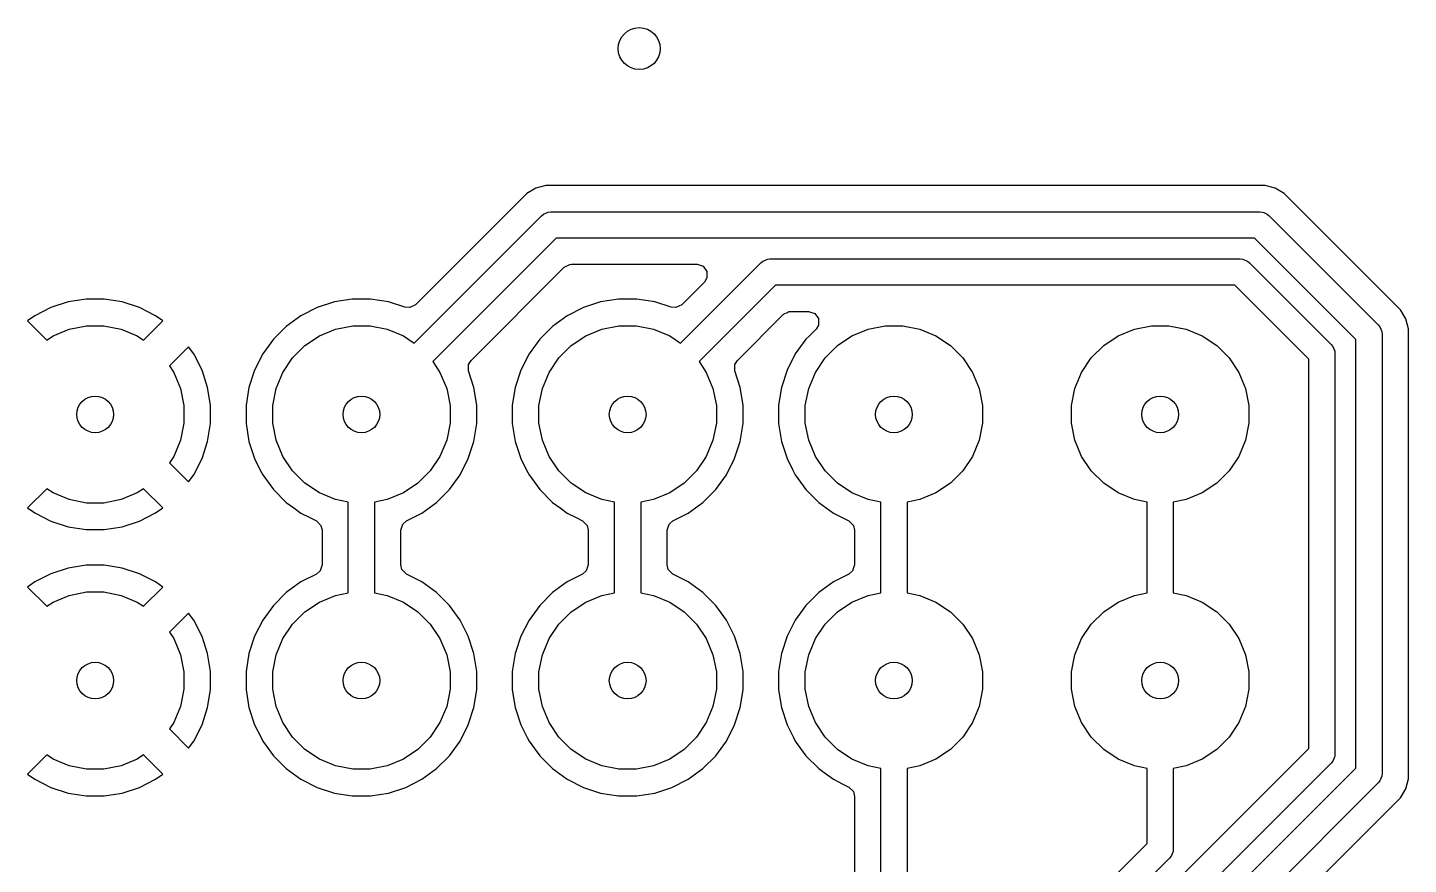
# Model space of a CAD drawing. Extents: x 0 to 130, y -140 to 0.
# Drawn here: x 31.67 to 44.84, y -47.78 to -39.8 of the extents above; entities that cross this region are included whole.
import ezdxf

# ---------------------------------------------------------------- set-up
doc = ezdxf.new("R2010")
doc.units = 0
doc.layers.add('BLACK', color=7, linetype='CONTINUOUS')

msp = doc.modelspace()

# ---------------------------------------------------------------- linework, layer by layer
at = {"layer": 'BLACK', "linetype": 'CONTINUOUS'}
for p, q in [((36.512458, -41.33269), (36.426842, -41.382121)), ((36.560212, -41.319895), (36.512458, -41.33269)), ((36.607964, -41.3071), (36.560212, -41.319895)), ((36.706836, -41.3071), (36.607964, -41.3071)), ((43.470035, -41.3071), (36.706836, -41.3071)), ((43.470036, -41.3071), (43.470035, -41.3071)), ((43.470038, -41.3071), (43.470036, -41.3071)), ((43.517784, -41.319894), (43.470038, -41.3071)), ((43.517785, -41.319894), (43.517784, -41.319894)), ((43.565534, -41.332688), (43.517785, -41.319894)), ((43.565541, -41.332691), (43.565534, -41.332688)), ((43.651163, -41.382125), (43.565541, -41.332691)), ((36.426837, -41.382125), (35.365451, -42.443509)), ((36.426842, -41.382121), (36.426837, -41.382125)), ((43.651163, -41.382126), (43.651163, -41.382125)), ((44.692562, -42.423525), (43.651163, -41.382126)), ((35.353895, -42.809328), (36.569012, -41.594211)), ((36.569012, -41.594211), (36.587954, -41.578666)), ((36.587954, -41.578666), (36.633014, -41.560002)), ((36.633014, -41.560002), (36.6574, -41.5576)), ((36.6574, -41.5576), (43.4206, -41.5576)), ((43.4206, -41.5576), (43.444986, -41.560002)), ((43.444986, -41.560002), (43.444987, -41.560002)), ((43.444987, -41.560002), (43.458184, -41.565468)), ((43.458184, -41.565468), (43.490046, -41.578666)), ((43.490046, -41.578666), (43.490051, -41.578671)), ((43.490051, -41.578671), (43.508988, -41.594212)), ((43.508988, -41.594212), (44.550388, -42.635612)), ((36.709177, -41.8076), (35.530671, -42.986104)), ((43.368824, -41.8076), (36.709177, -41.8076)), ((44.337, -42.775776), (43.368824, -41.8076)), ((38.704349, -42.017733), (38.723013, -42.010002)), ((38.723013, -42.010002), (38.723014, -42.010002)), ((38.723014, -42.010002), (38.7474, -42.0076)), ((38.7474, -42.0076), (43.234204, -42.0076)), ((43.234204, -42.0076), (43.25859, -42.010002)), ((43.25859, -42.010002), (43.258591, -42.010002)), ((43.258591, -42.010002), (43.271788, -42.015468)), ((43.271788, -42.015468), (43.30365, -42.028666)), ((35.89649, -42.974546), (36.783942, -42.087096)), ((36.783942, -42.087096), (36.838458, -42.059319)), ((36.838458, -42.059319), (36.853945, -42.0581)), ((36.853945, -42.0581), (38.051856, -42.0581)), ((37.893895, -42.809328), (38.659011, -42.044212)), ((38.051856, -42.0581), (38.110047, -42.077007)), ((38.110047, -42.077007), (38.146011, -42.126507)), ((38.146011, -42.126507), (38.146011, -42.187693)), ((38.659011, -42.044212), (38.677953, -42.028667)), ((38.677953, -42.028667), (38.677954, -42.028666)), ((38.677954, -42.028666), (38.704349, -42.017733)), ((43.30365, -42.028666), (43.303655, -42.028671)), ((43.303655, -42.028671), (43.322592, -42.044212)), ((43.322592, -42.044212), (44.100389, -42.822008)), ((38.121859, -42.227104), (37.905451, -42.44351)), ((38.799177, -42.2576), (38.070671, -42.986104)), ((38.146011, -42.187693), (38.121859, -42.227104)), ((43.182428, -42.2576), (38.799177, -42.2576)), ((43.887, -42.962172), (43.182428, -42.2576)), ((32.223425, -42.39), (32.05242, -42.417084)), ((32.396575, -42.39), (32.223425, -42.39)), ((32.567579, -42.417084), (32.396575, -42.39)), ((34.763386, -42.3895), (34.592297, -42.416597)), ((34.763389, -42.3895), (34.763386, -42.3895)), ((34.936611, -42.3895), (34.763389, -42.3895)), ((34.936614, -42.3895), (34.936611, -42.3895)), ((35.107698, -42.416597), (34.936614, -42.3895)), ((37.303386, -42.3895), (37.132297, -42.416597)), ((37.303389, -42.3895), (37.303386, -42.3895)), ((37.476611, -42.3895), (37.303389, -42.3895)), ((37.476614, -42.3895), (37.476611, -42.3895)), ((37.647702, -42.416597), (37.476614, -42.3895)), ((31.887751, -42.470588), (31.733473, -42.549196)), ((32.05242, -42.417084), (31.887751, -42.470588)), ((32.732248, -42.470588), (32.567579, -42.417084)), ((32.886523, -42.549195), (32.732248, -42.470588)), ((34.427558, -42.470125), (34.273214, -42.548766)), ((34.427561, -42.470123), (34.427558, -42.470125)), ((34.592293, -42.416598), (34.427561, -42.470123)), ((34.592297, -42.416597), (34.592293, -42.416598)), ((35.264855, -42.46766), (35.107698, -42.416597)), ((35.310935, -42.471286), (35.264855, -42.46766)), ((35.365451, -42.443509), (35.310935, -42.471286)), ((36.967558, -42.470125), (36.813214, -42.548766)), ((36.967561, -42.470123), (36.967558, -42.470125)), ((37.132293, -42.416598), (36.967561, -42.470123)), ((37.132297, -42.416597), (37.132293, -42.416598)), ((37.647706, -42.416598), (37.647702, -42.416597)), ((37.804855, -42.46766), (37.647706, -42.416598)), ((37.850935, -42.471287), (37.804855, -42.46766)), ((37.905451, -42.44351), (37.850935, -42.471287)), ((38.43649, -42.974546), (38.873942, -42.537096)), ((38.873942, -42.537096), (38.881058, -42.53347)), ((38.881058, -42.53347), (38.885754, -42.527007)), ((38.885754, -42.527007), (38.907803, -42.519842)), ((38.907803, -42.519842), (38.928458, -42.509319)), ((38.928458, -42.509319), (38.943945, -42.5081)), ((38.943945, -42.5081), (39.116551, -42.5081)), ((39.116551, -42.5081), (39.174742, -42.527007)), ((39.174742, -42.527007), (39.210706, -42.576507)), ((44.762475, -42.493438), (44.692562, -42.423524)), ((44.692562, -42.423524), (44.692562, -42.423525)), ((44.811908, -42.579057), (44.762475, -42.493438)), ((31.733473, -42.549196), (31.665829, -42.598341)), ((31.665829, -42.598341), (31.848493, -42.781005)), ((32.063258, -42.676601), (32.226685, -42.644093)), ((32.226685, -42.644093), (32.393315, -42.644093)), ((32.393315, -42.644093), (32.556742, -42.676601)), ((32.771505, -42.781004), (32.954169, -42.598341)), ((32.954169, -42.598341), (32.886523, -42.549195)), ((34.133073, -42.650585), (34.010585, -42.773073)), ((34.273214, -42.548766), (34.133073, -42.650585)), ((34.603258, -42.676601), (34.766685, -42.644093)), ((34.766685, -42.644093), (34.933315, -42.644093)), ((34.933315, -42.644093), (35.096742, -42.676601)), ((36.673073, -42.650585), (36.550585, -42.773073)), ((36.813214, -42.548766), (36.673073, -42.650585)), ((37.143258, -42.676601), (37.306685, -42.644093)), ((37.306685, -42.644093), (37.473315, -42.644093)), ((37.473315, -42.644093), (37.636742, -42.676601)), ((39.210706, -42.637693), (39.186556, -42.677101)), ((39.210706, -42.576507), (39.210706, -42.637693)), ((39.683258, -42.676601), (39.846685, -42.644093)), ((39.846685, -42.644093), (40.013315, -42.644093)), ((40.013315, -42.644093), (40.176742, -42.676601)), ((42.223258, -42.676601), (42.386685, -42.644093)), ((42.386685, -42.644093), (42.553315, -42.644093)), ((42.553315, -42.644093), (42.716742, -42.676601)), ((44.550388, -42.635612), (44.565928, -42.654548)), ((44.565928, -42.654548), (44.565934, -42.654554)), ((44.565934, -42.654554), (44.584598, -42.699614)), ((44.811908, -42.579059), (44.811908, -42.579057)), ((44.81191, -42.579062), (44.811908, -42.579059)), ((44.8375, -42.674565), (44.81191, -42.579062)), ((44.8375, -43.653424), (44.8375, -42.674565)), ((31.848493, -42.781005), (31.909313, -42.740367)), ((31.909313, -42.740367), (32.063258, -42.676601)), ((32.556742, -42.676601), (32.710687, -42.740367)), ((32.710687, -42.740367), (32.771505, -42.781004)), ((34.010585, -42.773073), (33.908766, -42.913214)), ((34.310766, -42.832941), (34.449313, -42.740367)), ((34.449313, -42.740367), (34.603258, -42.676601)), ((35.096742, -42.676601), (35.250687, -42.740367)), ((35.250687, -42.740367), (35.353895, -42.809328)), ((36.550585, -42.773073), (36.448766, -42.913214)), ((36.850766, -42.832941), (36.989313, -42.740367)), ((36.989313, -42.740367), (37.143258, -42.676601)), ((37.636742, -42.676601), (37.790687, -42.740367)), ((37.790687, -42.740367), (37.893895, -42.809328)), ((39.090585, -42.773073), (38.988766, -42.913214)), ((39.123161, -42.740497), (39.090585, -42.773073)), ((39.186556, -42.677101), (39.123161, -42.740497)), ((39.390766, -42.832941), (39.529313, -42.740367)), ((39.529313, -42.740367), (39.683258, -42.676601)), ((40.176742, -42.676601), (40.330687, -42.740367)), ((40.330687, -42.740367), (40.469234, -42.832941)), ((41.930766, -42.832941), (42.069313, -42.740367)), ((42.069313, -42.740367), (42.223258, -42.676601)), ((42.716742, -42.676601), (42.870687, -42.740367)), ((42.870687, -42.740367), (43.009234, -42.832941)), ((44.337, -46.864619), (44.337, -42.775776)), ((44.584598, -42.699614), (44.587, -42.724)), ((44.587, -42.724), (44.587, -46.916396)), ((33.201657, -42.845829), (33.018993, -43.028491)), ((33.250801, -42.913471), (33.201657, -42.845829)), ((33.250804, -42.913475), (33.250801, -42.913471)), ((33.329411, -43.067751), (33.250804, -42.913475)), ((33.908766, -42.913214), (33.830125, -43.067558)), ((34.192941, -42.950766), (34.310766, -42.832941)), ((36.448766, -42.913214), (36.370125, -43.067558)), ((36.732941, -42.950766), (36.850766, -42.832941)), ((38.988766, -42.913214), (38.910125, -43.067558)), ((39.272941, -42.950766), (39.390766, -42.832941)), ((40.469234, -42.832941), (40.587059, -42.950766)), ((41.812941, -42.950766), (41.930766, -42.832941)), ((43.009234, -42.832941), (43.127059, -42.950766)), ((44.100389, -42.822008), (44.115934, -42.84095)), ((44.115934, -42.84095), (44.134598, -42.88601)), ((44.134598, -42.88601), (44.137, -42.910396)), ((44.137, -42.910396), (44.137, -46.73)), ((33.018993, -43.028491), (33.059633, -43.089313)), ((33.382915, -43.23242), (33.329411, -43.067751)), ((33.830123, -43.067561), (33.776598, -43.232293)), ((33.830125, -43.067558), (33.830123, -43.067561)), ((34.100367, -43.089313), (34.192941, -42.950766)), ((35.530671, -42.986104), (35.599633, -43.089313)), ((35.872338, -43.013958), (35.89649, -42.974546)), ((35.872339, -43.075143), (35.872338, -43.013958)), ((36.370123, -43.067561), (36.316598, -43.232293)), ((36.370125, -43.067558), (36.370123, -43.067561)), ((36.640367, -43.089313), (36.732941, -42.950766)), ((38.070671, -42.986104), (38.139633, -43.089313)), ((38.412338, -43.013958), (38.43649, -42.974546)), ((38.412339, -43.075143), (38.412338, -43.013958)), ((38.910123, -43.067561), (38.856598, -43.232293)), ((38.910125, -43.067558), (38.910123, -43.067561)), ((39.180367, -43.089313), (39.272941, -42.950766)), ((40.587059, -42.950766), (40.679633, -43.089313)), ((41.720367, -43.089313), (41.812941, -42.950766)), ((43.127059, -42.950766), (43.219633, -43.089313)), ((43.887, -46.678224), (43.887, -42.962172)), ((33.059633, -43.089313), (33.123399, -43.243258)), ((34.036601, -43.243258), (34.100367, -43.089313)), ((35.599633, -43.089313), (35.663399, -43.243258)), ((35.923401, -43.232293), (35.872339, -43.075143)), ((36.576601, -43.243258), (36.640367, -43.089313)), ((38.139633, -43.089313), (38.203399, -43.243258)), ((38.463401, -43.232293), (38.412339, -43.075143)), ((39.116601, -43.243258), (39.180367, -43.089313)), ((40.679633, -43.089313), (40.743399, -43.243258)), ((41.656601, -43.243258), (41.720367, -43.089313)), ((43.219633, -43.089313), (43.283399, -43.243258)), ((33.123399, -43.243258), (33.155907, -43.406685)), ((33.41, -43.403424), (33.382915, -43.23242)), ((33.776597, -43.232297), (33.7495, -43.403385)), ((33.776598, -43.232293), (33.776597, -43.232297)), ((34.004093, -43.406685), (34.036601, -43.243258)), ((35.663399, -43.243258), (35.695907, -43.406685)), ((35.923402, -43.232297), (35.923401, -43.232293)), ((35.9505, -43.403385), (35.923402, -43.232297)), ((36.316597, -43.232297), (36.2895, -43.403385)), ((36.316598, -43.232293), (36.316597, -43.232297)), ((36.544093, -43.406685), (36.576601, -43.243258)), ((38.203399, -43.243258), (38.235907, -43.406685)), ((38.463402, -43.232297), (38.463401, -43.232293)), ((38.4905, -43.403385), (38.463402, -43.232297)), ((38.856597, -43.232297), (38.8295, -43.403385)), ((38.856598, -43.232293), (38.856597, -43.232297)), ((39.084093, -43.406685), (39.116601, -43.243258)), ((40.743399, -43.243258), (40.775907, -43.406685)), ((41.624093, -43.406685), (41.656601, -43.243258)), ((43.283399, -43.243258), (43.315907, -43.406685)), ((33.155907, -43.406685), (33.155907, -43.573315)), ((33.41, -43.576575), (33.41, -43.403424)), ((33.7495, -43.403385), (33.7495, -43.576614)), ((34.004093, -43.573315), (34.004093, -43.406685)), ((35.695907, -43.406685), (35.695907, -43.573315)), ((35.9505, -43.576614), (35.9505, -43.403385)), ((36.2895, -43.403385), (36.2895, -43.576614)), ((36.544093, -43.573315), (36.544093, -43.406685)), ((38.235907, -43.406685), (38.235907, -43.573315)), ((38.4905, -43.576614), (38.4905, -43.403385)), ((38.8295, -43.403385), (38.8295, -43.576614)), ((39.084093, -43.573315), (39.084093, -43.406685)), ((40.775907, -43.406685), (40.775907, -43.573315)), ((41.624093, -43.573315), (41.624093, -43.406685)), ((43.315907, -43.406685), (43.315907, -43.573315)), ((33.155907, -43.573315), (33.123399, -43.736742)), ((33.382915, -43.747579), (33.41, -43.576575)), ((33.7495, -43.576614), (33.776597, -43.747702)), ((34.036601, -43.736742), (34.004093, -43.573315)), ((35.695907, -43.573315), (35.663399, -43.736742)), ((35.923402, -43.747702), (35.9505, -43.576614)), ((36.2895, -43.576614), (36.316597, -43.747702)), ((36.576601, -43.736742), (36.544093, -43.573315)), ((38.235907, -43.573315), (38.203399, -43.736742)), ((38.463402, -43.747702), (38.4905, -43.576614)), ((38.8295, -43.576614), (38.856597, -43.747702)), ((39.116601, -43.736742), (39.084093, -43.573315)), ((40.775907, -43.573315), (40.743399, -43.736742)), ((41.656601, -43.736742), (41.624093, -43.573315)), ((43.315907, -43.573315), (43.283399, -43.736742)), ((44.8375, -46.86696), (44.8375, -43.653424)), ((33.123399, -43.736742), (33.059633, -43.890687)), ((33.329411, -43.912248), (33.382915, -43.747579)), ((33.776597, -43.747702), (33.776598, -43.747706)), ((33.776598, -43.747706), (33.830123, -43.912438)), ((34.100367, -43.890687), (34.036601, -43.736742)), ((35.663399, -43.736742), (35.599633, -43.890687)), ((35.869876, -43.912438), (35.923401, -43.747706)), ((35.923401, -43.747706), (35.923402, -43.747702)), ((36.316597, -43.747702), (36.316598, -43.747706)), ((36.316598, -43.747706), (36.370123, -43.912438)), ((36.640367, -43.890687), (36.576601, -43.736742)), ((38.203399, -43.736742), (38.139633, -43.890687)), ((38.409876, -43.912438), (38.463401, -43.747706)), ((38.463401, -43.747706), (38.463402, -43.747702)), ((38.856597, -43.747702), (38.856598, -43.747706)), ((38.856598, -43.747706), (38.910123, -43.912438)), ((39.180367, -43.890687), (39.116601, -43.736742)), ((40.743399, -43.736742), (40.679633, -43.890687)), ((41.720367, -43.890687), (41.656601, -43.736742)), ((43.283399, -43.736742), (43.219633, -43.890687)), ((33.059633, -43.890687), (33.018994, -43.951506)), ((33.018994, -43.951506), (33.201657, -44.134169)), ((33.250805, -44.066522), (33.329411, -43.912248)), ((33.830123, -43.912438), (33.830125, -43.912441)), ((33.830125, -43.912441), (33.885718, -44.021551)), ((34.192941, -44.029234), (34.100367, -43.890687)), ((35.599633, -43.890687), (35.507059, -44.029234)), ((35.791232, -44.066788), (35.869873, -43.912445)), ((35.869873, -43.912445), (35.869874, -43.91244)), ((35.869874, -43.91244), (35.869876, -43.912438)), ((36.370123, -43.912438), (36.370125, -43.912441)), ((36.370125, -43.912441), (36.425718, -44.021551)), ((36.732941, -44.029234), (36.640367, -43.890687)), ((38.139633, -43.890687), (38.047059, -44.029234)), ((38.331232, -44.066788), (38.409873, -43.912445)), ((38.409873, -43.912445), (38.409874, -43.91244)), ((38.409874, -43.91244), (38.409876, -43.912438)), ((38.910123, -43.912438), (38.910125, -43.912441)), ((38.910125, -43.912441), (38.965718, -44.021551)), ((39.272941, -44.029234), (39.180367, -43.890687)), ((40.679633, -43.890687), (40.587059, -44.029234)), ((41.812941, -44.029234), (41.720367, -43.890687)), ((43.219633, -43.890687), (43.127059, -44.029234)), ((33.201657, -44.134169), (33.250805, -44.066522)), ((33.885718, -44.021551), (33.908768, -44.066788)), ((33.908768, -44.066788), (34.010586, -44.206928)), ((34.310766, -44.147059), (34.192941, -44.029234)), ((35.507059, -44.029234), (35.389234, -44.147059)), ((35.689414, -44.206928), (35.791232, -44.066788)), ((36.425718, -44.021551), (36.448768, -44.066788)), ((36.448768, -44.066788), (36.550586, -44.206928)), ((36.850766, -44.147059), (36.732941, -44.029234)), ((38.047059, -44.029234), (37.929234, -44.147059)), ((38.229414, -44.206928), (38.331232, -44.066788)), ((38.965718, -44.021551), (38.988768, -44.066788)), ((38.988768, -44.066788), (39.090586, -44.206928)), ((39.390766, -44.147059), (39.272941, -44.029234)), ((40.587059, -44.029234), (40.469234, -44.147059)), ((41.930766, -44.147059), (41.812941, -44.029234)), ((43.127059, -44.029234), (43.009234, -44.147059)), ((31.848491, -44.198993), (31.665829, -44.381657)), ((31.909313, -44.239633), (31.848491, -44.198993)), ((32.063258, -44.303399), (31.909313, -44.239633)), ((32.710687, -44.239633), (32.556742, -44.303399)), ((32.771506, -44.198994), (32.710687, -44.239633)), ((32.954169, -44.381657), (32.771506, -44.198994)), ((34.010586, -44.206928), (34.133072, -44.329414)), ((34.449313, -44.239633), (34.310766, -44.147059)), ((34.603258, -44.303399), (34.449313, -44.239633)), ((35.250687, -44.239633), (35.096742, -44.303399)), ((35.389234, -44.147059), (35.250687, -44.239633)), ((35.566928, -44.329414), (35.689414, -44.206928)), ((36.550586, -44.206928), (36.673072, -44.329414)), ((36.989313, -44.239633), (36.850766, -44.147059)), ((37.143258, -44.303399), (36.989313, -44.239633)), ((37.790687, -44.239633), (37.636742, -44.303399)), ((37.929234, -44.147059), (37.790687, -44.239633)), ((38.106928, -44.329414), (38.229414, -44.206928)), ((39.090586, -44.206928), (39.213072, -44.329414)), ((39.529313, -44.239633), (39.390766, -44.147059)), ((39.683258, -44.303399), (39.529313, -44.239633)), ((40.330687, -44.239633), (40.176742, -44.303399)), ((40.469234, -44.147059), (40.330687, -44.239633)), ((42.069313, -44.239633), (41.930766, -44.147059)), ((42.223258, -44.303399), (42.069313, -44.239633)), ((42.870687, -44.239633), (42.716742, -44.303399)), ((43.009234, -44.147059), (42.870687, -44.239633)), ((31.665829, -44.381657), (31.733471, -44.430801)), ((32.226685, -44.335907), (32.063258, -44.303399)), ((32.393315, -44.335907), (32.226685, -44.335907)), ((32.556742, -44.303399), (32.393315, -44.335907)), ((32.886522, -44.430805), (32.954169, -44.381657)), ((34.133072, -44.329414), (34.204978, -44.381657)), ((34.204978, -44.381657), (34.273213, -44.431233)), ((34.725, -44.327615), (34.603258, -44.303399)), ((34.725, -45.192384), (34.725, -44.327615)), ((35.096742, -44.303399), (34.975, -44.327615)), ((34.975, -44.327615), (34.975, -45.192384)), ((35.426788, -44.431232), (35.566928, -44.329414)), ((36.673072, -44.329414), (36.744978, -44.381657)), ((36.744978, -44.381657), (36.813213, -44.431233)), ((37.265, -44.327615), (37.143258, -44.303399)), ((37.265, -45.192384), (37.265, -44.327615)), ((37.636742, -44.303399), (37.515, -44.327615)), ((37.515, -44.327615), (37.515, -45.192384)), ((37.966788, -44.431232), (38.106928, -44.329414)), ((39.213072, -44.329414), (39.284978, -44.381657)), ((39.284978, -44.381657), (39.353213, -44.431233)), ((39.805, -44.327615), (39.683258, -44.303399)), ((39.805, -45.192384), (39.805, -44.327615)), ((40.176742, -44.303399), (40.055, -44.327615)), ((40.055, -44.327615), (40.055, -45.192384)), ((42.345, -44.327615), (42.223258, -44.303399)), ((42.345, -45.192384), (42.345, -44.327615)), ((42.716742, -44.303399), (42.595, -44.327615)), ((42.595, -44.327615), (42.595, -45.192384)), ((31.733471, -44.430801), (31.733475, -44.430804)), ((31.733475, -44.430804), (31.887751, -44.509411)), ((31.887751, -44.509411), (32.05242, -44.562915)), ((32.567579, -44.562915), (32.732248, -44.509411)), ((32.732248, -44.509411), (32.886522, -44.430805)), ((34.273213, -44.431233), (34.357142, -44.473996)), ((34.357142, -44.473996), (34.420445, -44.50625)), ((34.420445, -44.50625), (34.463709, -44.549514)), ((35.244407, -44.536269), (35.279554, -44.50625)), ((35.279554, -44.50625), (35.426788, -44.431232)), ((36.813213, -44.431233), (36.897142, -44.473996)), ((36.897142, -44.473996), (36.960445, -44.50625)), ((36.960445, -44.50625), (37.003709, -44.549514)), ((37.784407, -44.536269), (37.819554, -44.50625)), ((37.819554, -44.50625), (37.966788, -44.431232)), ((39.353213, -44.431233), (39.437142, -44.473996)), ((39.437142, -44.473996), (39.500445, -44.50625)), ((39.500445, -44.50625), (39.543709, -44.549514)), ((32.05242, -44.562915), (32.223425, -44.59)), ((32.223425, -44.59), (32.396575, -44.59)), ((32.396575, -44.59), (32.567579, -44.562915)), ((34.463709, -44.549514), (34.4745, -44.59446)), ((34.4745, -44.59446), (34.4745, -44.925539)), ((35.2255, -44.59446), (35.244407, -44.536269)), ((35.2255, -44.925539), (35.2255, -44.59446)), ((37.003709, -44.549514), (37.0145, -44.59446)), ((37.0145, -44.59446), (37.0145, -44.925539)), ((37.7655, -44.59446), (37.784407, -44.536269)), ((37.7655, -44.925539), (37.7655, -44.59446)), ((39.543709, -44.549514), (39.5545, -44.59446)), ((39.5545, -44.59446), (39.5545, -44.925539)), ((31.887751, -45.010588), (31.733473, -45.089196)), ((32.05242, -44.957084), (31.887751, -45.010588)), ((32.223425, -44.93), (32.05242, -44.957084)), ((32.396575, -44.93), (32.223425, -44.93)), ((32.567579, -44.957084), (32.396575, -44.93)), ((32.732248, -45.010588), (32.567579, -44.957084)), ((32.886523, -45.089195), (32.732248, -45.010588)), ((34.420445, -45.013749), (34.273214, -45.088766)), ((34.455593, -44.98373), (34.420445, -45.013749)), ((34.4745, -44.925539), (34.455593, -44.98373)), ((35.23629, -44.970484), (35.2255, -44.925539)), ((35.279555, -45.013749), (35.23629, -44.970484)), ((35.426785, -45.088766), (35.279555, -45.013749)), ((36.960445, -45.013749), (36.813214, -45.088766)), ((36.995593, -44.98373), (36.960445, -45.013749)), ((37.0145, -44.925539), (36.995593, -44.98373)), ((37.77629, -44.970484), (37.7655, -44.925539)), ((37.819555, -45.013749), (37.77629, -44.970484)), ((37.966785, -45.088766), (37.819555, -45.013749)), ((39.500445, -45.013749), (39.353214, -45.088766)), ((39.535593, -44.98373), (39.500445, -45.013749)), ((39.5545, -44.925539), (39.535593, -44.98373)), ((31.733473, -45.089196), (31.665829, -45.138341)), ((31.665829, -45.138341), (31.848493, -45.321005)), ((32.771505, -45.321004), (32.954169, -45.138341)), ((32.954169, -45.138341), (32.886523, -45.089195)), ((34.273214, -45.088766), (34.133073, -45.190585)), ((35.426787, -45.088767), (35.426785, -45.088766)), ((35.426788, -45.088768), (35.426787, -45.088767)), ((35.566928, -45.190586), (35.426788, -45.088768)), ((36.813214, -45.088766), (36.673073, -45.190585)), ((37.966787, -45.088767), (37.966785, -45.088766)), ((37.966788, -45.088768), (37.966787, -45.088767)), ((38.106928, -45.190586), (37.966788, -45.088768)), ((39.353214, -45.088766), (39.213073, -45.190585)), ((31.848493, -45.321005), (31.909313, -45.280367)), ((31.909313, -45.280367), (32.063258, -45.216601)), ((32.063258, -45.216601), (32.226685, -45.184093)), ((32.226685, -45.184093), (32.393315, -45.184093)), ((32.393315, -45.184093), (32.556742, -45.216601)), ((32.556742, -45.216601), (32.710687, -45.280367)), ((32.710687, -45.280367), (32.771505, -45.321004)), ((34.133073, -45.190585), (34.010585, -45.313073)), ((34.310766, -45.372941), (34.449313, -45.280367)), ((34.449313, -45.280367), (34.603258, -45.216601)), ((34.603258, -45.216601), (34.725, -45.192384)), ((34.975, -45.192384), (35.096742, -45.216601)), ((35.096742, -45.216601), (35.250687, -45.280367)), ((35.250687, -45.280367), (35.389234, -45.372941)), ((35.689414, -45.313072), (35.566928, -45.190586)), ((36.673073, -45.190585), (36.550585, -45.313073)), ((36.850766, -45.372941), (36.989313, -45.280367)), ((36.989313, -45.280367), (37.143258, -45.216601)), ((37.143258, -45.216601), (37.265, -45.192384)), ((37.515, -45.192384), (37.636742, -45.216601)), ((37.636742, -45.216601), (37.790687, -45.280367)), ((37.790687, -45.280367), (37.929234, -45.372941)), ((38.229414, -45.313072), (38.106928, -45.190586)), ((39.213073, -45.190585), (39.090585, -45.313073)), ((39.390766, -45.372941), (39.529313, -45.280367)), ((39.529313, -45.280367), (39.683258, -45.216601)), ((39.683258, -45.216601), (39.805, -45.192384)), ((40.055, -45.192384), (40.176742, -45.216601)), ((40.176742, -45.216601), (40.330687, -45.280367)), ((40.330687, -45.280367), (40.469234, -45.372941)), ((41.930766, -45.372941), (42.069313, -45.280367)), ((42.069313, -45.280367), (42.223258, -45.216601)), ((42.223258, -45.216601), (42.345, -45.192384)), ((42.595, -45.192384), (42.716742, -45.216601)), ((42.716742, -45.216601), (42.870687, -45.280367)), ((42.870687, -45.280367), (43.009234, -45.372941)), ((33.201657, -45.385829), (33.018993, -45.568491)), ((33.250801, -45.453471), (33.201657, -45.385829)), ((34.010585, -45.313073), (33.908766, -45.453214)), ((34.192941, -45.490766), (34.310766, -45.372941)), ((35.389234, -45.372941), (35.507059, -45.490766)), ((35.791232, -45.453212), (35.689414, -45.313072)), ((36.550585, -45.313073), (36.448766, -45.453214)), ((36.732941, -45.490766), (36.850766, -45.372941)), ((37.929234, -45.372941), (38.047059, -45.490766)), ((38.331232, -45.453212), (38.229414, -45.313072)), ((39.090585, -45.313073), (38.988766, -45.453214)), ((39.272941, -45.490766), (39.390766, -45.372941)), ((40.469234, -45.372941), (40.587059, -45.490766)), ((41.812941, -45.490766), (41.930766, -45.372941)), ((43.009234, -45.372941), (43.127059, -45.490766)), ((33.018993, -45.568491), (33.059633, -45.629313)), ((33.250804, -45.453475), (33.250801, -45.453471)), ((33.329411, -45.607751), (33.250804, -45.453475)), ((33.908766, -45.453214), (33.830125, -45.607558)), ((34.100367, -45.629313), (34.192941, -45.490766)), ((35.507059, -45.490766), (35.599633, -45.629313)), ((35.869873, -45.607555), (35.791232, -45.453212)), ((36.448766, -45.453214), (36.370125, -45.607558)), ((36.640367, -45.629313), (36.732941, -45.490766)), ((38.047059, -45.490766), (38.139633, -45.629313)), ((38.409873, -45.607555), (38.331232, -45.453212)), ((38.988766, -45.453214), (38.910125, -45.607558)), ((39.180367, -45.629313), (39.272941, -45.490766)), ((40.587059, -45.490766), (40.679633, -45.629313)), ((41.720367, -45.629313), (41.812941, -45.490766)), ((43.127059, -45.490766), (43.219633, -45.629313)), ((33.059633, -45.629313), (33.123399, -45.783258)), ((33.382915, -45.77242), (33.329411, -45.607751)), ((33.830123, -45.607561), (33.776598, -45.772293)), ((33.830125, -45.607558), (33.830123, -45.607561)), ((34.036601, -45.783258), (34.100367, -45.629313)), ((35.599633, -45.629313), (35.663399, -45.783258)), ((35.869873, -45.607557), (35.869873, -45.607555)), ((35.869874, -45.607558), (35.869873, -45.607557)), ((35.869876, -45.607561), (35.869874, -45.607558)), ((35.923401, -45.772293), (35.869876, -45.607561)), ((36.370123, -45.607561), (36.316598, -45.772293)), ((36.370125, -45.607558), (36.370123, -45.607561)), ((36.576601, -45.783258), (36.640367, -45.629313)), ((38.139633, -45.629313), (38.203399, -45.783258)), ((38.409873, -45.607557), (38.409873, -45.607555)), ((38.409874, -45.607558), (38.409873, -45.607557)), ((38.409876, -45.607561), (38.409874, -45.607558)), ((38.463401, -45.772293), (38.409876, -45.607561)), ((38.910123, -45.607561), (38.856598, -45.772293)), ((38.910125, -45.607558), (38.910123, -45.607561)), ((39.116601, -45.783258), (39.180367, -45.629313)), ((40.679633, -45.629313), (40.743399, -45.783258)), ((41.656601, -45.783258), (41.720367, -45.629313)), ((43.219633, -45.629313), (43.283399, -45.783258)), ((33.123399, -45.783258), (33.155907, -45.946685)), ((33.41, -45.943424), (33.382915, -45.77242)), ((33.776597, -45.772297), (33.7495, -45.943385)), ((33.776598, -45.772293), (33.776597, -45.772297)), ((34.004093, -45.946685), (34.036601, -45.783258)), ((35.663399, -45.783258), (35.695907, -45.946685)), ((35.923402, -45.772297), (35.923401, -45.772293)), ((35.9505, -45.943385), (35.923402, -45.772297)), ((36.316597, -45.772297), (36.2895, -45.943385)), ((36.316598, -45.772293), (36.316597, -45.772297)), ((36.544093, -45.946685), (36.576601, -45.783258)), ((38.203399, -45.783258), (38.235907, -45.946685)), ((38.463402, -45.772297), (38.463401, -45.772293)), ((38.4905, -45.943385), (38.463402, -45.772297)), ((38.856597, -45.772297), (38.8295, -45.943385)), ((38.856598, -45.772293), (38.856597, -45.772297)), ((39.084093, -45.946685), (39.116601, -45.783258)), ((40.743399, -45.783258), (40.775907, -45.946685)), ((41.624093, -45.946685), (41.656601, -45.783258)), ((43.283399, -45.783258), (43.315907, -45.946685)), ((33.155907, -45.946685), (33.155907, -46.113315)), ((33.41, -46.116575), (33.41, -45.943424)), ((33.7495, -45.943385), (33.7495, -46.116614)), ((34.004093, -46.113315), (34.004093, -45.946685)), ((35.695907, -45.946685), (35.695907, -46.113315)), ((35.9505, -46.116614), (35.9505, -45.943385)), ((36.2895, -45.943385), (36.2895, -46.116614)), ((36.544093, -46.113315), (36.544093, -45.946685)), ((38.235907, -45.946685), (38.235907, -46.113315)), ((38.4905, -46.116614), (38.4905, -45.943385)), ((38.8295, -45.943385), (38.8295, -46.116614)), ((39.084093, -46.113315), (39.084093, -45.946685)), ((40.775907, -45.946685), (40.775907, -46.113315)), ((41.624093, -46.113315), (41.624093, -45.946685)), ((43.315907, -45.946685), (43.315907, -46.113315)), ((33.155907, -46.113315), (33.123399, -46.276742)), ((33.382915, -46.287579), (33.41, -46.116575)), ((33.7495, -46.116614), (33.776597, -46.287702)), ((34.036601, -46.276742), (34.004093, -46.113315)), ((35.695907, -46.113315), (35.663399, -46.276742)), ((35.923402, -46.287702), (35.9505, -46.116614)), ((36.2895, -46.116614), (36.316597, -46.287702)), ((36.576601, -46.276742), (36.544093, -46.113315)), ((38.235907, -46.113315), (38.203399, -46.276742)), ((38.463402, -46.287702), (38.4905, -46.116614)), ((38.8295, -46.116614), (38.856597, -46.287702)), ((39.116601, -46.276742), (39.084093, -46.113315)), ((40.775907, -46.113315), (40.743399, -46.276742)), ((41.656601, -46.276742), (41.624093, -46.113315)), ((43.315907, -46.113315), (43.283399, -46.276742)), ((33.123399, -46.276742), (33.059633, -46.430687)), ((33.329411, -46.452248), (33.382915, -46.287579)), ((33.776597, -46.287702), (33.776598, -46.287706)), ((33.776598, -46.287706), (33.830123, -46.452438)), ((34.100367, -46.430687), (34.036601, -46.276742)), ((35.663399, -46.276742), (35.599633, -46.430687)), ((35.869876, -46.452438), (35.923401, -46.287706)), ((35.923401, -46.287706), (35.923402, -46.287702)), ((36.316597, -46.287702), (36.316598, -46.287706)), ((36.316598, -46.287706), (36.370123, -46.452438)), ((36.640367, -46.430687), (36.576601, -46.276742)), ((38.203399, -46.276742), (38.139633, -46.430687)), ((38.409876, -46.452438), (38.463401, -46.287706)), ((38.463401, -46.287706), (38.463402, -46.287702)), ((38.856597, -46.287702), (38.856598, -46.287706)), ((38.856598, -46.287706), (38.910123, -46.452438)), ((39.180367, -46.430687), (39.116601, -46.276742)), ((40.743399, -46.276742), (40.679633, -46.430687)), ((41.720367, -46.430687), (41.656601, -46.276742)), ((43.283399, -46.276742), (43.219633, -46.430687)), ((33.059633, -46.430687), (33.018994, -46.491506)), ((33.018994, -46.491506), (33.201657, -46.674169)), ((33.250805, -46.606522), (33.329411, -46.452248)), ((33.830123, -46.452438), (33.830125, -46.452441)), ((33.830125, -46.452441), (33.892297, -46.574463)), ((34.192941, -46.569234), (34.100367, -46.430687)), ((35.599633, -46.430687), (35.507059, -46.569234)), ((35.791232, -46.606788), (35.869873, -46.452445)), ((35.869873, -46.452445), (35.869874, -46.45244)), ((35.869874, -46.45244), (35.869876, -46.452438)), ((36.370123, -46.452438), (36.370125, -46.452441)), ((36.370125, -46.452441), (36.432297, -46.574463)), ((36.732941, -46.569234), (36.640367, -46.430687)), ((38.139633, -46.430687), (38.047059, -46.569234)), ((38.331232, -46.606788), (38.409873, -46.452445)), ((38.409873, -46.452445), (38.409874, -46.45244)), ((38.409874, -46.45244), (38.409876, -46.452438)), ((38.910123, -46.452438), (38.910125, -46.452441)), ((38.910125, -46.452441), (38.972297, -46.574463)), ((39.272941, -46.569234), (39.180367, -46.430687)), ((40.679633, -46.430687), (40.587059, -46.569234)), ((41.812941, -46.569234), (41.720367, -46.430687)), ((43.219633, -46.430687), (43.127059, -46.569234)), ((33.201657, -46.674169), (33.250805, -46.606522)), ((33.892297, -46.574463), (33.908768, -46.606788)), ((33.908768, -46.606788), (34.010586, -46.746928)), ((34.310766, -46.687059), (34.192941, -46.569234)), ((35.507059, -46.569234), (35.389234, -46.687059)), ((35.689414, -46.746928), (35.791232, -46.606788)), ((36.432297, -46.574463), (36.448768, -46.606788)), ((36.448768, -46.606788), (36.550586, -46.746928)), ((36.850766, -46.687059), (36.732941, -46.569234)), ((38.047059, -46.569234), (37.929234, -46.687059)), ((38.229414, -46.746928), (38.331232, -46.606788)), ((38.972297, -46.574463), (38.988768, -46.606788)), ((38.988768, -46.606788), (39.090586, -46.746928)), ((39.390766, -46.687059), (39.272941, -46.569234)), ((40.587059, -46.569234), (40.469234, -46.687059)), ((41.930766, -46.687059), (41.812941, -46.569234)), ((43.127059, -46.569234), (43.009234, -46.687059)), ((31.848491, -46.738993), (31.665829, -46.921657)), ((31.909313, -46.779633), (31.848491, -46.738993)), ((32.771506, -46.738994), (32.710687, -46.779633)), ((32.954169, -46.921657), (32.771506, -46.738994)), ((34.010586, -46.746928), (34.133072, -46.869414)), ((34.449313, -46.779633), (34.310766, -46.687059)), ((35.389234, -46.687059), (35.250687, -46.779633)), ((35.566928, -46.869414), (35.689414, -46.746928)), ((36.550586, -46.746928), (36.673072, -46.869414)), ((36.989313, -46.779633), (36.850766, -46.687059)), ((37.929234, -46.687059), (37.790687, -46.779633)), ((38.106928, -46.869414), (38.229414, -46.746928)), ((39.039612, -51.525612), (43.887, -46.678224)), ((39.090586, -46.746928), (39.213072, -46.869414)), ((39.529313, -46.779633), (39.390766, -46.687059)), ((40.469234, -46.687059), (40.330687, -46.779633)), ((42.069313, -46.779633), (41.930766, -46.687059)), ((43.009234, -46.687059), (42.870687, -46.779633)), ((44.134598, -46.754387), (44.129131, -46.767584)), ((44.137, -46.73), (44.134598, -46.754386)), ((44.134598, -46.754386), (44.134598, -46.754387)), ((32.063258, -46.843399), (31.909313, -46.779633)), ((32.226685, -46.875907), (32.063258, -46.843399)), ((32.393315, -46.875907), (32.226685, -46.875907)), ((32.556742, -46.843399), (32.393315, -46.875907)), ((32.710687, -46.779633), (32.556742, -46.843399)), ((34.133072, -46.869414), (34.273212, -46.971232)), ((34.603258, -46.843399), (34.449313, -46.779633)), ((34.766685, -46.875907), (34.603258, -46.843399)), ((34.933315, -46.875907), (34.766685, -46.875907)), ((35.096742, -46.843399), (34.933315, -46.875907)), ((35.250687, -46.779633), (35.096742, -46.843399)), ((35.426788, -46.971232), (35.566928, -46.869414)), ((36.673072, -46.869414), (36.813212, -46.971232)), ((37.143258, -46.843399), (36.989313, -46.779633)), ((37.306685, -46.875907), (37.143258, -46.843399)), ((37.473315, -46.875907), (37.306685, -46.875907)), ((37.636742, -46.843399), (37.473315, -46.875907)), ((37.790687, -46.779633), (37.636742, -46.843399)), ((37.966788, -46.971232), (38.106928, -46.869414)), ((39.213072, -46.869414), (39.264911, -46.907077)), ((44.100388, -46.818388), (39.253, -51.665776)), ((39.683258, -46.843399), (39.529313, -46.779633)), ((39.547612, -51.654008), (44.337, -46.864619)), ((39.805, -46.867615), (39.683258, -46.843399)), ((39.805, -49.487431), (39.805, -46.867615)), ((40.176742, -46.843399), (40.055, -46.867615)), ((40.055, -46.867615), (40.055, -49.539208)), ((40.330687, -46.779633), (40.176742, -46.843399)), ((42.223258, -46.843399), (42.069313, -46.779633)), ((42.345, -46.867615), (42.223258, -46.843399)), ((42.345, -47.583828), (42.345, -46.867615)), ((42.716742, -46.843399), (42.595, -46.867615)), ((42.595, -46.867615), (42.595, -47.635604)), ((42.870687, -46.779633), (42.716742, -46.843399)), ((44.115928, -46.799451), (44.100388, -46.818388)), ((44.115934, -46.799446), (44.115928, -46.799451)), ((44.129131, -46.767584), (44.115934, -46.799446)), ((44.8375, -46.965832), (44.8375, -46.86696)), ((31.665829, -46.921657), (31.733471, -46.970801)), ((31.733471, -46.970801), (31.733475, -46.970804)), ((31.733475, -46.970804), (31.887751, -47.049411)), ((32.732248, -47.049411), (32.886522, -46.970805)), ((32.886522, -46.970805), (32.954169, -46.921657)), ((34.273212, -46.971232), (34.427555, -47.049873)), ((35.272445, -47.049873), (35.426788, -46.971232)), ((36.813212, -46.971232), (36.967555, -47.049873)), ((37.812445, -47.049873), (37.966788, -46.971232)), ((39.264911, -46.907077), (39.353213, -46.971233)), ((39.353213, -46.971233), (39.437142, -47.013996)), ((39.437142, -47.013996), (39.500445, -47.04625)), ((44.550389, -47.004784), (39.761, -51.794172)), ((44.565934, -46.985842), (44.550389, -47.004784)), ((44.584598, -46.940782), (44.565934, -46.985842)), ((44.587, -46.916396), (44.584598, -46.940782)), ((44.811911, -47.061333), (44.8375, -46.965832)), ((31.887751, -47.049411), (32.05242, -47.102915)), ((32.05242, -47.102915), (32.223425, -47.13)), ((32.223425, -47.13), (32.396575, -47.13)), ((32.396575, -47.13), (32.567579, -47.102915)), ((32.567579, -47.102915), (32.732248, -47.049411)), ((34.427555, -47.049873), (34.427557, -47.049873)), ((34.427557, -47.049873), (34.427558, -47.049874)), ((34.427558, -47.049874), (34.427561, -47.049876)), ((34.427561, -47.049876), (34.592293, -47.103401)), ((34.592293, -47.103401), (34.592297, -47.103402)), ((34.592297, -47.103402), (34.763386, -47.1305)), ((34.763386, -47.1305), (34.763389, -47.1305)), ((34.763389, -47.1305), (34.936614, -47.1305)), ((34.936614, -47.1305), (35.107702, -47.103402)), ((35.107702, -47.103402), (35.107706, -47.103401)), ((35.107706, -47.103401), (35.272438, -47.049876)), ((35.272438, -47.049876), (35.27244, -47.049874)), ((35.27244, -47.049874), (35.272445, -47.049873)), ((36.967555, -47.049873), (36.967557, -47.049873)), ((36.967557, -47.049873), (36.967558, -47.049874)), ((36.967558, -47.049874), (36.967561, -47.049876)), ((36.967561, -47.049876), (37.132293, -47.103401)), ((37.132293, -47.103401), (37.132297, -47.103402)), ((37.132297, -47.103402), (37.303386, -47.1305)), ((37.303386, -47.1305), (37.303389, -47.1305)), ((37.303389, -47.1305), (37.476614, -47.1305)), ((37.476614, -47.1305), (37.647702, -47.103402)), ((37.647702, -47.103402), (37.647706, -47.103401)), ((37.647706, -47.103401), (37.812438, -47.049876)), ((37.812438, -47.049876), (37.81244, -47.049874)), ((37.81244, -47.049874), (37.812445, -47.049873)), ((39.500445, -47.04625), (39.543709, -47.089514)), ((39.543709, -47.089514), (39.5545, -47.13446)), ((39.5545, -47.13446), (39.5545, -49.342662)), ((40.907909, -51.001524), (44.762475, -47.146959)), ((44.762475, -47.146959), (44.811911, -47.061333)), ((32.885612, -57.043216), (42.345, -47.583828)), ((42.592598, -47.65999), (42.573934, -47.70505)), ((42.595, -47.635604), (42.592598, -47.65999)), ((42.558388, -47.723992), (33.099, -57.18338)), ((42.573928, -47.705055), (42.558388, -47.723992)), ((42.573934, -47.70505), (42.573928, -47.705055))]:
    msp.add_line(p, q, dxfattribs=at)
at = {"layer": 'BLACK'}
for centre, radius in [((37.5, -40), 0.2), ((32.31, -43.49), 0.175), ((32.31, -43.49), 0.175), ((34.85, -43.49), 0.175), ((34.85, -43.49), 0.175), ((37.39, -43.49), 0.175), ((37.39, -43.49), 0.175), ((39.93, -43.49), 0.175), ((39.93, -43.49), 0.175), ((42.47, -43.49), 0.175), ((42.47, -43.49), 0.175), ((32.31, -46.03), 0.175), ((32.31, -46.03), 0.175), ((34.85, -46.03), 0.175), ((34.85, -46.03), 0.175), ((37.39, -46.03), 0.175), ((37.39, -46.03), 0.175), ((39.93, -46.03), 0.175), ((39.93, -46.03), 0.175), ((42.47, -46.03), 0.175), ((42.47, -46.03), 0.175)]:
    msp.add_circle(centre, radius, dxfattribs=at)
at = {"layer": 'WHITE'}
for centre in [(32.31, -43.49), (34.85, -43.49), (37.39, -43.49), (39.93, -43.49), (42.47, -43.49), (32.31, -46.03), (34.85, -46.03), (37.39, -46.03), (39.93, -46.03), (42.47, -46.03)]:
    msp.add_circle(centre, 0.175, dxfattribs=at)

doc.saveas('drawing.dxf')
